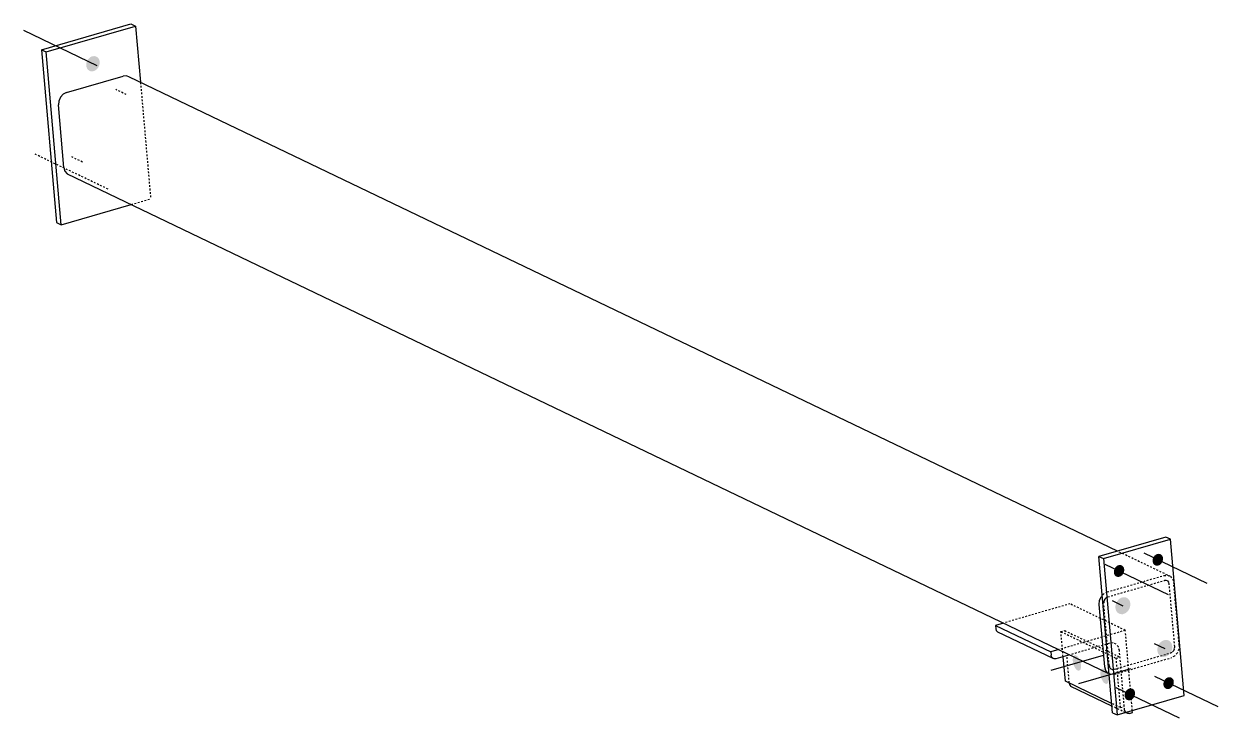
# Model space of a CAD drawing. Header units: millimetres. Extents: x -10 to 33523, y 3 to 809.
# Drawn here: x -10 to 1348, y 19 to 809 of the extents above; entities that cross this region are included whole.
import ezdxf

# ---------------------------------------------------------------- set-up
doc = ezdxf.new("R2010")
doc.units = ezdxf.units.MM
doc.linetypes.add('DXK_LINE_DOT2', pattern=[3.9198, 1.9599, -1.9599])
doc.layers.add('STÅL', color=7, linetype='Continuous')

msp = doc.modelspace()

# ---------------------------------------------------------------- hatches: boundary and pattern name
at = {"layer": 'STÅL', "linetype": 'Continuous'}
for points in [[(61.6, 767.2), (62.5, 768.8), (63.7, 770.2), (65.1, 771.4), (66.6, 772.2), (68.2, 772.6), (69.8, 772.7), (71.3, 772.4), (72.7, 771.8), (73.9, 770.8), (74.8, 769.5), (75.5, 767.9), (75.8, 766.2), (75.8, 764.4), (75.4, 762.6), (74.8, 760.9), (73.8, 759.2), (72.6, 757.8), (71.2, 756.7), (69.7, 755.9), (68.1, 755.4), (66.5, 755.3), (65, 755.6), (63.6, 756.3), (62.4, 757.3), (61.5, 758.6), (60.9, 760.1), (60.5, 761.8), (60.5, 763.6), (60.9, 765.5)], [(1274.4, 202), (1275.1, 203.3), (1276, 204.4), (1277.1, 205.2), (1278.3, 205.9), (1279.5, 206.2), (1280.8, 206.3), (1282, 206.1), (1283, 205.6), (1284, 204.8), (1284.7, 203.8), (1285.2, 202.6), (1285.4, 201.3), (1285.4, 199.9), (1285.1, 198.4), (1284.6, 197.1), (1283.9, 195.8), (1283, 194.7), (1281.9, 193.8), (1280.7, 193.2), (1279.4, 192.8), (1278.2, 192.8), (1277, 193), (1275.9, 193.5), (1275, 194.3), (1274.3, 195.3), (1273.8, 196.5), (1273.6, 197.8), (1273.6, 199.2), (1273.8, 200.6)], [(1230.3, 189.2), (1231, 190.5), (1231.9, 191.6), (1233, 192.5), (1234.2, 193.1), (1235.5, 193.5), (1236.7, 193.5), (1237.9, 193.3), (1239, 192.8), (1239.9, 192), (1240.6, 191), (1241.1, 189.8), (1241.3, 188.5), (1241.3, 187.1), (1241.1, 185.7), (1240.5, 184.3), (1239.8, 183), (1238.9, 181.9), (1237.8, 181.1), (1236.6, 180.4), (1235.3, 180.1), (1234.1, 180), (1232.9, 180.2), (1231.9, 180.7), (1230.9, 181.5), (1230.2, 182.5), (1229.7, 183.7), (1229.5, 185), (1229.5, 186.4), (1229.8, 187.9)], [(1232.4, 150.7), (1233.5, 152.5), (1234.8, 154.1), (1236.3, 155.4), (1238, 156.3), (1239.8, 156.8), (1241.6, 156.9), (1243.3, 156.6), (1244.8, 155.8), (1246.1, 154.7), (1247.1, 153.3), (1247.9, 151.6), (1248.2, 149.7), (1248.2, 147.7), (1247.8, 145.6), (1247.1, 143.7), (1246, 141.9), (1244.7, 140.3), (1243.1, 139.1), (1241.4, 138.2), (1239.7, 137.6), (1237.9, 137.6), (1236.2, 137.9), (1234.7, 138.6), (1233.3, 139.7), (1232.3, 141.2), (1231.6, 142.9), (1231.3, 144.8), (1231.3, 146.8), (1231.7, 148.8)], [(1280.1, 102.2), (1281.2, 104), (1282.5, 105.5), (1284.1, 106.8), (1285.8, 107.7), (1287.5, 108.2), (1289.3, 108.3), (1291, 108), (1292.5, 107.3), (1293.8, 106.1), (1294.9, 104.7), (1295.6, 103), (1295.9, 101.1), (1295.9, 99.1), (1295.5, 97.1), (1294.8, 95.1), (1293.7, 93.3), (1292.4, 91.8), (1290.8, 90.5), (1289.1, 89.6), (1287.4, 89.1), (1285.6, 89), (1283.9, 89.3), (1282.4, 90.1), (1281.1, 91.2), (1280, 92.6), (1279.3, 94.3), (1279, 96.2), (1279, 98.2), (1279.4, 100.2)], [(1191.6, 83.2), (1192, 81.4), (1192.2, 79.6), (1192.3, 77.9), (1192.1, 76.4), (1191.7, 75.1), (1191.2, 74.2), (1190.4, 73.6), (1189.6, 73.3), (1188.6, 73.4), (1187.7, 74), (1186.7, 74.8), (1185.7, 76), (1184.8, 77.4), (1184.1, 79.1), (1183.5, 80.9), (1183, 82.7), (1182.8, 84.5), (1182.8, 86.2), (1182.9, 87.7), (1183.3, 88.9), (1183.9, 89.9), (1184.6, 90.5), (1185.4, 90.7), (1186.4, 90.6), (1187.4, 90.1), (1188.4, 89.2), (1189.3, 88.1), (1190.2, 86.6), (1191, 85)], [(1223, 68.1), (1223.4, 66.3), (1223.7, 64.5), (1223.7, 62.8), (1223.5, 61.3), (1223.2, 60), (1222.6, 59.1), (1221.9, 58.5), (1221, 58.2), (1220.1, 58.4), (1219.1, 58.9), (1218.1, 59.7), (1217.1, 60.9), (1216.3, 62.3), (1215.5, 64), (1214.9, 65.8), (1214.5, 67.6), (1214.2, 69.4), (1214.2, 71.1), (1214.4, 72.6), (1214.7, 73.8), (1215.3, 74.8), (1216, 75.4), (1216.9, 75.7), (1217.8, 75.5), (1218.8, 75), (1219.8, 74.2), (1220.8, 73), (1221.6, 71.5), (1222.4, 69.9)], [(1286.6, 61.6), (1287.4, 62.8), (1288.3, 63.9), (1289.4, 64.8), (1290.6, 65.5), (1291.8, 65.8), (1293.1, 65.9), (1294.3, 65.7), (1295.3, 65.1), (1296.2, 64.4), (1297, 63.4), (1297.5, 62.2), (1297.7, 60.8), (1297.7, 59.4), (1297.4, 58), (1296.9, 56.7), (1296.2, 55.4), (1295.2, 54.3), (1294.2, 53.4), (1293, 52.8), (1291.7, 52.4), (1290.5, 52.4), (1289.3, 52.6), (1288.2, 53.1), (1287.3, 53.9), (1286.6, 54.9), (1286.1, 56.1), (1285.8, 57.4), (1285.9, 58.8), (1286.1, 60.2)], [(1242.6, 48.8), (1243.3, 50.1), (1244.2, 51.2), (1245.3, 52), (1246.5, 52.7), (1247.7, 53), (1249, 53.1), (1250.2, 52.9), (1251.2, 52.4), (1252.2, 51.6), (1252.9, 50.6), (1253.4, 49.4), (1253.6, 48.1), (1253.6, 46.7), (1253.3, 45.2), (1252.8, 43.9), (1252.1, 42.6), (1251.1, 41.5), (1250.1, 40.6), (1248.9, 40), (1247.6, 39.6), (1246.4, 39.6), (1245.2, 39.8), (1244.1, 40.3), (1243.2, 41.1), (1242.5, 42.1), (1242, 43.3), (1241.8, 44.6), (1241.8, 46), (1242, 47.4)]]:
    msp.add_hatch(color=96, dxfattribs=at).paths.add_polyline_path(points)

# ---------------------------------------------------------------- linework, layer by layer
at = {"layer": 'STÅL', "color": 96, "linetype": 'Continuous'}
for p, q in [((73, 761.7), (-10.4, 801.8)), ((1335.8, 172.5), (1263.8, 207.1)), ((1291.7, 159.7), (1219.7, 194.3)), ((1227.7, 153), (1239.7, 147.2)), ((1275.4, 104.4), (1287.4, 98.7)), ((1217.2, 90.6), (1157.8, 73.4)), ((1248.6, 75.5), (1189.3, 58.3)), ((1348.1, 32.1), (1276.1, 66.7)), ((1304, 19.3), (1232, 53.9))]:
    msp.add_line(p, q, dxfattribs=at)
at = {"layer": 'STÅL', "color": 2, "linetype": 'Continuous'}
for p, q in [((9.6, 779.9), (111.3, 809.4)), ((14.8, 777.4), (116.6, 806.9)), ((111.3, 809.4), (116.6, 806.9)), ((116.6, 806.9), (122.2, 742.9)), ((9.6, 779.9), (26.8, 583.3)), ((9.6, 779.9), (14.8, 777.4)), ((32, 580.8), (14.8, 777.4)), ((38, 731.3), (102.4, 750)), ((106.4, 750.2), (102.4, 750)), ((109.9, 748.8), (106.4, 750.2)), ((1233.5, 209.4), (109.9, 748.8)), ((29.2, 721.6), (28.8, 717.1)), ((31.1, 725.9), (29.2, 721.6)), ((34.2, 729.3), (31.1, 725.9)), ((38, 731.3), (34.2, 729.3)), ((35, 646), (28.8, 717.1)), ((35, 646), (36.2, 641.9)), ((36.2, 641.9), (38.7, 638.9)), ((38.7, 638.9), (1222.7, 70.5)), ((32, 580.8), (111.6, 603.9)), ((26.8, 583.3), (32, 580.8)), ((1288.7, 225.4), (1212.4, 203.3)), ((1217.7, 200.8), (1294, 222.9)), ((1294, 222.9), (1288.7, 225.4)), ((1309.5, 45.1), (1294, 222.9)), ((1212.4, 203.3), (1217.7, 200.8)), ((1228, 25.5), (1212.4, 203.3)), ((1217.7, 200.8), (1233.2, 22.9)), ((1212.8, 148.7), (1213.2, 153.3)), ((1213.2, 153.3), (1215.1, 157.5)), ((1216.3, 158.8), (1215.1, 157.5)), ((1219.1, 77.6), (1212.8, 148.7)), ((1104, 127.5), (1094.8, 124.8)), ((1094.8, 124.8), (1157.7, 94.7)), ((1094.8, 124.8), (1095.1, 121.1)), ((1095.1, 121.1), (1095.7, 119.1)), ((1095.7, 119.1), (1097, 117.6)), ((1097, 117.6), (1159.9, 87.4)), ((1166.9, 97.3), (1157.7, 94.7)), ((1157.7, 94.7), (1158, 90.9)), ((1158.6, 88.9), (1158, 90.9)), ((1159.9, 87.4), (1158.6, 88.9)), ((1161.6, 86.6), (1159.9, 87.4)), ((1163.6, 86.8), (1161.6, 86.6)), ((1179.3, 91.3), (1163.6, 86.8)), ((1174.3, 61.5), (1171.8, 89.2)), ((1220.2, 73.5), (1219.1, 77.6)), ((1222.7, 70.5), (1220.2, 73.5)), ((1224.1, 69.9), (1222.7, 70.5)), ((1227, 36.1), (1174.3, 61.5)), ((1178.8, 59), (1178.8, 59.3)), ((1178.8, 59), (1179.4, 56.9)), ((1179.4, 56.9), (1180.7, 55.4)), ((1227.3, 33), (1180.7, 55.4)), ((1233.2, 22.9), (1309.5, 45.1)), ((1250.7, 25.6), (1250.5, 27.9)), ((1228, 25.5), (1233.2, 22.9)), ((1243.5, 25.3), (1242.6, 25.7)), ((1243.5, 25.3), (1243.1, 25.8)), ((1245.3, 24.5), (1243.5, 25.3)), ((1247.3, 24.7), (1245.3, 24.5)), ((1247.3, 24.7), (1250.7, 25.6))]:
    msp.add_line(p, q, dxfattribs=at)
at = {"layer": 'STÅL', "color": 96, "linetype": 'DXK_LINE_DOT2'}
for p, q in [((106, 729), (94, 734.8)), ((85.3, 621.3), (1.9, 661.3)), ((56.2, 652.1), (44.2, 657.9))]:
    msp.add_line(p, q, dxfattribs=at)
at = {"layer": 'STÅL', "color": 7, "linetype": 'DXK_LINE_DOT2'}
for p, q in [((122.2, 742.9), (133.8, 610.3)), ((111.6, 603.9), (133.8, 610.3)), ((1294, 180.4), (1233.5, 209.4)), ((1222, 162.9), (1286.5, 181.6)), ((1286.5, 181.6), (1290.4, 181.9)), ((1290.4, 181.9), (1294, 180.4)), ((1294, 180.4), (1296.5, 177.4)), ((1296.5, 177.4), (1297.6, 173.3)), ((1222.5, 157.3), (1287, 176)), ((1288.9, 176.1), (1287, 176)), ((1290.7, 175.4), (1288.9, 176.1)), ((1292, 173.9), (1290.7, 175.4)), ((1292.5, 171.8), (1292, 173.9)), ((1298.8, 100.7), (1292.5, 171.8)), ((1303.9, 102.2), (1297.6, 173.3)), ((1218.2, 160.9), (1216.3, 158.8)), ((1218.1, 152.5), (1217.9, 150.2)), ((1224.2, 79.1), (1217.9, 150.2)), ((1219.1, 154.6), (1218.1, 152.5)), ((1222, 162.9), (1218.2, 160.9)), ((1220.6, 156.3), (1219.1, 154.6)), ((1222.5, 157.3), (1220.6, 156.3)), ((1179.6, 149.4), (1104, 127.5)), ((1242.5, 119.2), (1179.6, 149.4)), ((1242.5, 119.2), (1166.9, 97.3)), ((1169.3, 117.7), (1173.6, 118.9)), ((1169.3, 117.7), (1232.2, 87.5)), ((1171.8, 89.2), (1169.3, 117.7)), ((1173.6, 118.9), (1236.4, 88.7)), ((1250.5, 27.9), (1242.5, 119.2)), ((1224.6, 104.5), (1179.3, 91.3)), ((1228.6, 104.8), (1224.6, 104.5)), ((1232.1, 103.3), (1228.6, 104.8)), ((1234.6, 100.3), (1232.1, 103.3)), ((1235.8, 96.2), (1234.6, 100.3)), ((1241.7, 28.8), (1235.8, 96.2)), ((1296.1, 94.6), (1297.6, 96.3)), ((1297.6, 96.3), (1298.6, 98.4)), ((1298.6, 98.4), (1298.8, 100.7)), ((1303.5, 97.6), (1301.6, 93.4)), ((1303.9, 102.2), (1303.5, 97.6)), ((1178.8, 59.3), (1176.1, 90.4)), ((1229.7, 74.9), (1294.2, 93.6)), ((1230.2, 69.3), (1294.7, 88)), ((1232.2, 87.5), (1236.4, 88.7)), ((1237.1, 31.3), (1232.2, 87.5)), ((1294.2, 93.6), (1296.1, 94.6)), ((1298.5, 90), (1294.7, 88)), ((1301.6, 93.4), (1298.5, 90)), ((1226.3, 69), (1224.1, 69.9)), ((1224.2, 79.1), (1224.7, 77)), ((1224.7, 77), (1226, 75.5)), ((1226, 75.5), (1227.8, 74.8)), ((1230.2, 69.3), (1226.3, 69)), ((1227.8, 74.8), (1228.7, 74.8)), ((1228.7, 74.8), (1229.7, 74.9)), ((1237.1, 31.3), (1227, 36.1)), ((1242.6, 25.7), (1227.3, 33)), ((1237.1, 31.3), (1241.4, 32.5)), ((1242.3, 26.8), (1241.7, 28.8)), ((1243.1, 25.8), (1242.3, 26.8))]:
    msp.add_line(p, q, dxfattribs=at)

doc.saveas('drawing.dxf')
